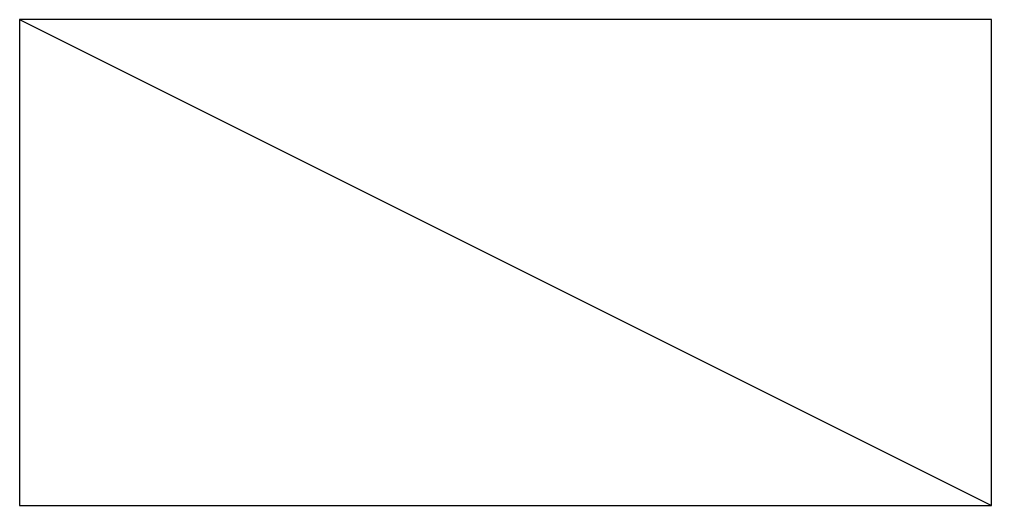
# Model space of a CAD drawing. Extents: x -1 to 1, y -0.5 to 0.5.
import ezdxf

# ---------------------------------------------------------------- set-up
doc = ezdxf.new("R2010")
doc.units = 0
doc.layers.get('0').update_dxf_attribs({"linetype": 'CONTINUOUS'})

msp = doc.modelspace()

# ---------------------------------------------------------------- linework, layer by layer
at = {"color": 0}
msp.add_line((-1, 0.5), (1, -0.5), dxfattribs=at)
msp.add_lwpolyline([(-1, -0.5), (1, -0.5), (1, 0.5), (-1, 0.5)], close=True, dxfattribs=at)

doc.saveas('drawing.dxf')
